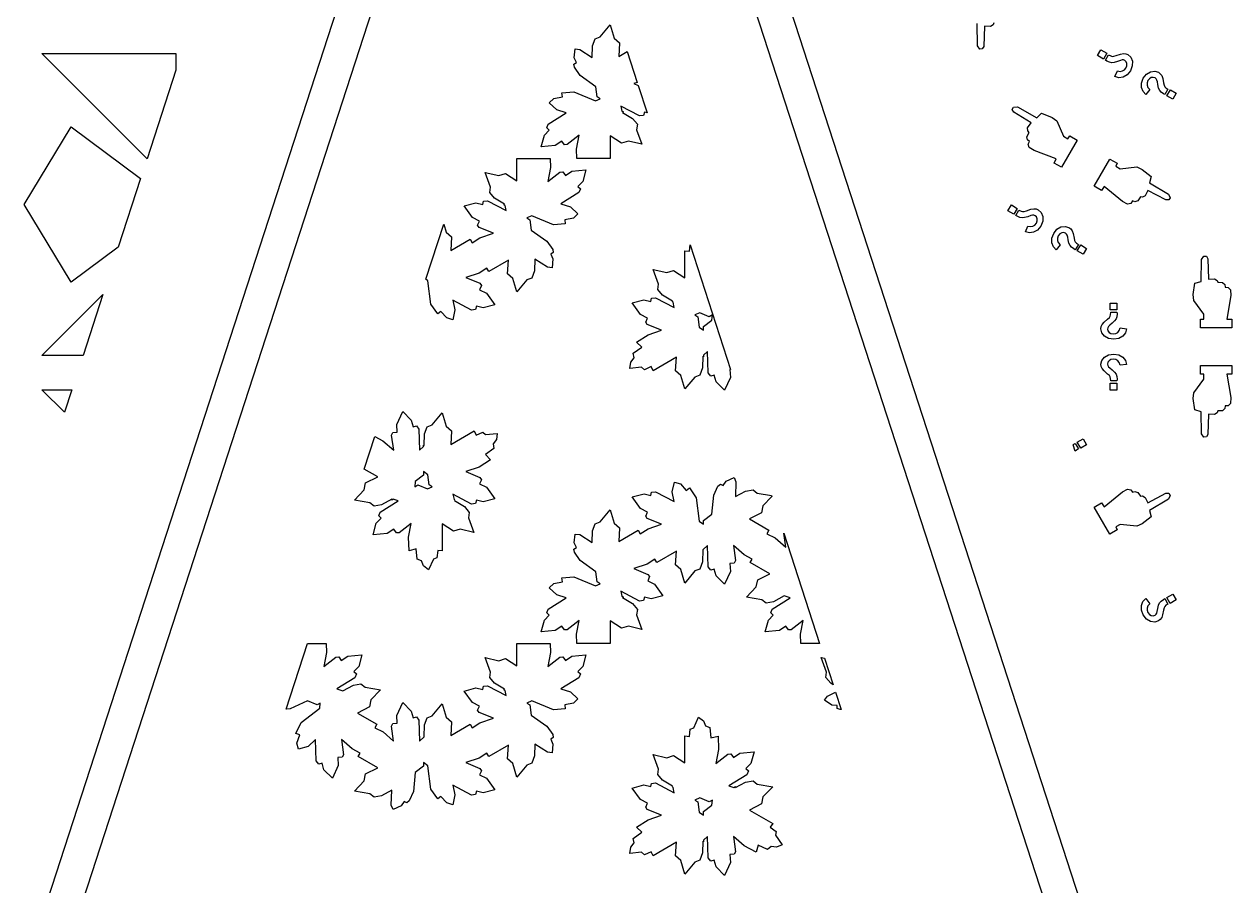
# Model space of a CAD drawing. Header units: metres. Extents: x 20 to 1108, y 20 to 485.
# Drawn here: x 281.3 to 389.1, y 353.8 to 430.8 of the extents above; entities that cross this region are included whole.
import ezdxf

# ---------------------------------------------------------------- set-up
doc = ezdxf.new("R2010")
doc.units = ezdxf.units.M

msp = doc.modelspace()

# ---------------------------------------------------------------- linework, layer by layer
for p, q in [((251.309, 253.826), (326.309, 484.652)), ((329.463, 484.652), (254.463, 253.826)), ((404.463, 253.826), (329.463, 484.652)), ((332.617, 484.652), (407.617, 253.826)), ((332.733, 429.636), (333.628, 430.709)), ((333.628, 430.709), (333.987, 429.507)), ((366.401, 428.826), (366.377, 430.804)), ((367.03, 430.587), (366.971, 428.771)), ((367.576, 430.552), (367.03, 430.587)), ((367.805, 430.701), (367.576, 430.552)), ((367.874, 430.873), (367.805, 430.701)), ((332.056, 428.825), (332.286, 429.46)), ((332.286, 429.46), (332.733, 429.636)), ((333.987, 429.507), (334.457, 429.085)), ((282.898, 428.127), (294.841, 428.127)), ((292.278, 418.747), (282.898, 428.127)), ((294.841, 428.127), (294.841, 426.638)), ((330.421, 427.758), (330.487, 428.544)), ((330.487, 428.544), (330.906, 428.499)), ((330.906, 428.499), (332.03, 427.785)), ((332.03, 427.785), (332.056, 428.825)), ((334.457, 429.085), (334.391, 427.876)), ((334.391, 427.876), (335.151, 428.318)), ((335.151, 428.318), (336.045, 425.562)), ((366.617, 428.528), (366.401, 428.826)), ((366.845, 428.551), (366.617, 428.528)), ((366.971, 428.771), (366.845, 428.551)), ((377.134, 427.944), (377.438, 428.472)), ((377.438, 428.472), (377.965, 428.167)), ((377.965, 428.167), (377.661, 427.641)), ((378.786, 427.953), (379.187, 428.083)), ((379.187, 428.083), (379.455, 428.132)), ((379.455, 428.132), (379.654, 428.113)), ((379.654, 428.113), (379.844, 428.037)), ((379.844, 428.037), (380.1, 427.8)), ((330.392, 427.191), (330.614, 427.332)), ((330.436, 426.909), (330.392, 427.191)), ((330.614, 427.332), (330.421, 427.758)), ((377.661, 427.641), (377.134, 427.944)), ((377.845, 427.536), (378.12, 428.014)), ((377.962, 427.463), (377.845, 427.536)), ((378.198, 427.357), (377.962, 427.463)), ((378.12, 428.014), (378.31, 427.915)), ((378.396, 427.316), (378.198, 427.357)), ((378.31, 427.915), (378.445, 427.875)), ((378.622, 427.339), (378.396, 427.316)), ((378.445, 427.875), (378.584, 427.891)), ((378.584, 427.891), (378.786, 427.953)), ((378.907, 427.427), (378.622, 427.339)), ((379.169, 427.523), (378.907, 427.427)), ((379.317, 427.564), (379.169, 427.523)), ((379.443, 427.559), (379.317, 427.564)), ((379.561, 427.515), (379.443, 427.559)), ((379.686, 427.401), (379.561, 427.515)), ((379.669, 426.842), (379.753, 427.049)), ((379.753, 427.241), (379.686, 427.401)), ((379.753, 427.049), (379.753, 427.241)), ((380.237, 427.032), (380.062, 426.59)), ((380.1, 427.8), (380.24, 427.449)), ((380.24, 427.449), (380.237, 427.032)), ((294.841, 426.638), (292.278, 418.747)), ((330.957, 426.179), (330.436, 426.909)), ((332.346, 425.175), (330.957, 426.179)), ((378.687, 426.07), (378.908, 426.59)), ((379.045, 425.973), (378.687, 426.07)), ((378.908, 426.59), (379.152, 426.544)), ((379.424, 426.028), (379.045, 425.973)), ((379.152, 426.544), (379.365, 426.575)), ((379.365, 426.575), (379.536, 426.676)), ((379.776, 426.233), (379.424, 426.028)), ((379.536, 426.676), (379.669, 426.842)), ((380.062, 426.59), (379.776, 426.233)), ((381.048, 425.499), (381.215, 425.923)), ((381.215, 425.923), (381.509, 426.295)), ((381.509, 426.295), (381.87, 426.509)), ((381.768, 425.887), (381.629, 425.712)), ((381.932, 425.983), (381.768, 425.887)), ((381.87, 426.509), (382.245, 426.563)), ((382.103, 426.004), (381.932, 425.983)), ((382.27, 425.951), (382.103, 426.004)), ((382.245, 426.563), (382.578, 426.46)), ((382.366, 425.873), (382.27, 425.951)), ((382.431, 425.768), (382.366, 425.873)), ((382.578, 426.46), (382.735, 426.335)), ((382.735, 426.335), (382.856, 426.165)), ((382.856, 426.165), (382.947, 425.913)), ((382.947, 425.913), (383.033, 425.504)), ((332.467, 424.261), (332.346, 425.175)), ((336.045, 425.562), (335.733, 425.454)), ((335.733, 425.454), (336.133, 425.291)), ((336.133, 425.291), (336.928, 422.845)), ((381.047, 425.092), (381.048, 425.499)), ((381.191, 424.735), (381.047, 425.092)), ((381.792, 424.924), (381.452, 424.474)), ((381.629, 425.712), (381.552, 425.514)), ((381.552, 425.514), (381.552, 425.313)), ((381.552, 425.313), (381.629, 425.116)), ((381.629, 425.116), (381.792, 424.924)), ((382.47, 425.611), (382.431, 425.768)), ((382.514, 425.356), (382.47, 425.611)), ((382.584, 425.05), (382.514, 425.356)), ((382.678, 424.844), (382.584, 425.05)), ((382.813, 424.692), (382.678, 424.844)), ((383.033, 425.504), (383.079, 425.297)), ((383.079, 425.297), (383.136, 425.164)), ((383.136, 425.164), (383.238, 425.069)), ((383.417, 424.954), (383.142, 424.476)), ((383.238, 425.069), (383.417, 424.954)), ((383.325, 424.37), (383.63, 424.898)), ((383.63, 424.898), (384.158, 424.593)), ((328.185, 423.73), (328.591, 424.11)), ((328.849, 423.109), (328.185, 423.73)), ((328.591, 424.11), (329.358, 424.265)), ((329.31, 424.628), (330.371, 424.711)), ((329.358, 424.265), (329.31, 424.628)), ((330.371, 424.711), (332.309, 423.907)), ((332.309, 423.907), (332.742, 424.101)), ((332.742, 424.101), (332.467, 424.261)), ((381.452, 424.474), (381.191, 424.735)), ((383.023, 424.542), (382.813, 424.692)), ((383.142, 424.476), (383.023, 424.542)), ((383.852, 424.066), (383.325, 424.37)), ((384.158, 424.593), (383.852, 424.066)), ((328.095, 421.84), (329.697, 422.84)), ((329.697, 422.84), (328.849, 423.109)), ((336.245, 422.558), (334.577, 423.444)), ((334.577, 423.444), (334.678, 422.986)), ((334.678, 422.986), (334.81, 422.919)), ((334.81, 422.919), (334.729, 422.877)), ((334.729, 422.877), (335.617, 422.336)), ((336.683, 422.906), (336.613, 422.61)), ((336.928, 422.845), (336.683, 422.906)), ((369.522, 423.126), (369.617, 423.335)), ((369.649, 422.907), (369.522, 423.126)), ((369.617, 423.335), (369.983, 423.374)), ((371.193, 421.948), (369.649, 422.907)), ((369.983, 423.374), (371.706, 422.404)), ((371.706, 422.404), (372.132, 422.819)), ((372.132, 422.819), (373.067, 422.438)), ((281.312, 414.652), (285.499, 421.583)), ((285.499, 421.583), (291.703, 416.98)), ((327.958, 421.493), (328.095, 421.84)), ((335.617, 422.336), (336.05, 421.818)), ((336.05, 421.818), (335.98, 421.337)), ((336.613, 422.61), (336.245, 422.558)), ((370.889, 421.492), (371.193, 421.948)), ((373.067, 422.438), (373.492, 422.138)), ((373.492, 422.138), (374.107, 420.755)), ((327.462, 419.803), (327.747, 420.837)), ((327.747, 420.837), (328.178, 421.287)), ((328.178, 421.287), (327.958, 421.493)), ((330.858, 420.833), (329.786, 420)), ((330.619, 419.599), (330.858, 420.833)), ((334.641, 420.125), (333.627, 420.785)), ((333.627, 420.785), (333.632, 418.777)), ((335.98, 421.337), (336.464, 420.029)), ((370.821, 420.711), (371.018, 421.074)), ((370.886, 420.438), (370.821, 420.711)), ((370.904, 421.22), (370.889, 421.492)), ((371.018, 421.074), (370.904, 421.22)), ((374.107, 420.755), (374.492, 420.533)), ((374.492, 420.533), (374.65, 420.784)), ((374.65, 420.784), (375.313, 420.402)), ((328.726, 419.922), (327.462, 419.803)), ((329.305, 420.303), (328.726, 419.922)), ((329.534, 419.982), (329.305, 420.303)), ((329.786, 420), (329.534, 419.982)), ((330.657, 418.777), (330.619, 419.599)), ((335.245, 420.321), (334.641, 420.125)), ((336.464, 420.029), (335.245, 420.321)), ((371.072, 420.277), (370.886, 420.438)), ((370.95, 420.043), (371.072, 420.277)), ((371.035, 419.756), (370.95, 420.043)), ((371.478, 419.487), (371.035, 419.756)), ((373.452, 418.733), (371.478, 419.487)), ((375.313, 420.402), (373.912, 417.977)), ((325.299, 416.771), (325.294, 418.778)), ((325.294, 418.778), (328.27, 418.778)), ((328.27, 418.778), (328.307, 417.956)), ((333.632, 418.777), (330.657, 418.777)), ((373.25, 418.36), (373.452, 418.733)), ((373.912, 417.977), (373.25, 418.36)), ((376.831, 416.294), (378.23, 418.717)), ((378.23, 418.717), (378.892, 418.334)), ((378.892, 418.334), (378.753, 418.072)), ((322.947, 416.218), (322.462, 417.526)), ((322.462, 417.526), (323.681, 417.234)), ((323.681, 417.234), (324.285, 417.429)), ((324.285, 417.429), (325.299, 416.771)), ((328.307, 417.956), (328.069, 416.721)), ((328.069, 416.721), (329.14, 417.555)), ((329.14, 417.555), (329.392, 417.573)), ((329.392, 417.573), (329.621, 417.251)), ((329.621, 417.251), (330.201, 417.633)), ((330.201, 417.633), (331.464, 417.752)), ((331.464, 417.752), (331.179, 416.717)), ((378.753, 418.072), (379.14, 417.85)), ((379.14, 417.85), (380.642, 418.011)), ((380.642, 418.011), (381.116, 417.793)), ((381.116, 417.793), (381.915, 417.171)), ((291.703, 416.98), (289.71, 410.846)), ((322.876, 415.738), (322.947, 416.218)), ((331.179, 416.717), (330.748, 416.269)), ((330.748, 416.269), (330.968, 416.062)), ((377.492, 415.913), (376.831, 416.294)), ((377.714, 416.273), (377.492, 415.913)), ((379.363, 414.937), (377.714, 416.273)), ((381.915, 417.171), (381.768, 416.597)), ((381.768, 416.597), (383.469, 415.586)), ((323.309, 415.219), (322.876, 415.738)), ((324.198, 414.678), (323.309, 415.219)), ((330.831, 415.715), (329.23, 414.715)), ((330.968, 416.062), (330.831, 415.715)), ((380.96, 415.334), (380.743, 414.985)), ((381.143, 415.308), (380.96, 415.334)), ((381.388, 415.433), (381.143, 415.308)), ((381.629, 415.921), (381.388, 415.433)), ((383.235, 415.065), (381.629, 415.921)), ((383.469, 415.586), (383.618, 415.25)), ((383.618, 415.25), (383.484, 415.065)), ((285.499, 407.722), (281.312, 414.652)), ((320.602, 414.526), (321.645, 414.797)), ((321.337, 413.489), (320.602, 414.526)), ((321.645, 414.797), (322.243, 414.65)), ((322.243, 414.65), (322.314, 414.944)), ((322.314, 414.944), (322.681, 414.998)), ((322.681, 414.998), (324.349, 414.11)), ((324.117, 414.635), (324.198, 414.678)), ((324.248, 414.569), (324.117, 414.635)), ((324.349, 414.11), (324.248, 414.569)), ((329.23, 414.715), (330.077, 414.446)), ((330.077, 414.446), (330.742, 413.826)), ((369.133, 414.088), (369.437, 414.616)), ((369.66, 413.784), (369.133, 414.088)), ((369.437, 414.616), (369.965, 414.312)), ((369.965, 414.312), (369.66, 413.784)), ((369.844, 413.678), (370.119, 414.157)), ((370.119, 414.157), (370.309, 414.059)), ((370.309, 414.059), (370.445, 414.019)), ((370.445, 414.019), (370.586, 414.035)), ((370.586, 414.035), (370.785, 414.097)), ((370.785, 414.097), (371.187, 414.227)), ((371.187, 414.227), (371.455, 414.276)), ((371.455, 414.276), (371.654, 414.258)), ((371.654, 414.258), (371.843, 414.182)), ((371.843, 414.182), (372.099, 413.944)), ((379.81, 414.692), (379.363, 414.937)), ((380.102, 414.761), (379.81, 414.692)), ((380.243, 414.983), (380.102, 414.761)), ((380.473, 414.902), (380.243, 414.983)), ((380.743, 414.985), (380.473, 414.902)), ((383.484, 415.065), (383.235, 415.065)), ((321.955, 413.183), (321.337, 413.489)), ((321.793, 412.82), (321.955, 413.183)), ((326.617, 413.649), (326.184, 413.454)), ((326.184, 413.454), (326.459, 413.294)), ((326.459, 413.294), (326.58, 412.379)), ((328.555, 412.844), (326.617, 413.649)), ((329.617, 412.927), (328.555, 412.844)), ((330.335, 413.445), (329.569, 413.29)), ((329.569, 413.29), (329.617, 412.927)), ((330.742, 413.826), (330.335, 413.445)), ((369.961, 413.608), (369.844, 413.678)), ((370.195, 413.501), (369.961, 413.608)), ((370.396, 413.458), (370.195, 413.501)), ((370.622, 413.484), (370.396, 413.458)), ((370.908, 413.57), (370.622, 413.484)), ((371.169, 413.667), (370.908, 413.57)), ((371.316, 413.707), (371.169, 413.667)), ((371.443, 413.703), (371.316, 413.707)), ((371.56, 413.658), (371.443, 413.703)), ((371.535, 412.819), (371.672, 412.988)), ((371.687, 413.545), (371.56, 413.658)), ((371.672, 412.988), (371.752, 413.192)), ((371.753, 413.385), (371.687, 413.545)), ((371.752, 413.192), (371.753, 413.385)), ((372.237, 413.178), (372.061, 412.735)), ((372.099, 413.944), (372.24, 413.594)), ((372.24, 413.594), (372.237, 413.178)), ((317.169, 407.983), (318.771, 412.913)), ((318.771, 412.913), (318.988, 412.187)), ((318.988, 412.187), (319.458, 411.765)), ((321.935, 412.612), (321.793, 412.82)), ((323.194, 412.102), (321.935, 412.612)), ((322.002, 411.692), (323.194, 412.102)), ((326.58, 412.379), (327.969, 411.376)), ((370.686, 412.215), (370.906, 412.734)), ((371.045, 412.116), (370.686, 412.215)), ((370.906, 412.734), (371.153, 412.688)), ((371.424, 412.173), (371.045, 412.116)), ((371.153, 412.688), (371.364, 412.719)), ((371.364, 412.719), (371.535, 412.819)), ((371.776, 412.376), (371.424, 412.173)), ((372.061, 412.735), (371.776, 412.376)), ((373.048, 411.646), (373.215, 412.068)), ((373.215, 412.068), (373.511, 412.443)), ((373.511, 412.443), (373.869, 412.652)), ((373.628, 411.856), (373.552, 411.658)), ((373.767, 412.031), (373.628, 411.856)), ((373.931, 412.126), (373.767, 412.031)), ((373.869, 412.652), (374.244, 412.707)), ((374.104, 412.149), (373.931, 412.126)), ((374.269, 412.095), (374.104, 412.149)), ((374.244, 412.707), (374.578, 412.603)), ((374.363, 412.021), (374.269, 412.095)), ((374.43, 411.909), (374.363, 412.021)), ((374.47, 411.753), (374.43, 411.909)), ((374.578, 412.603), (374.734, 412.48)), ((374.734, 412.48), (374.856, 412.31)), ((374.856, 412.31), (374.947, 412.057)), ((374.947, 412.057), (375.033, 411.648)), ((289.71, 410.846), (285.499, 407.722)), ((319.458, 411.765), (319.393, 410.554)), ((319.393, 410.554), (321.131, 411.563)), ((321.131, 411.563), (321.312, 411.249)), ((321.312, 411.249), (322.002, 411.692)), ((327.969, 411.376), (328.491, 410.646)), ((340.702, 410.479), (340.76, 411.051)), ((340.76, 411.051), (344.375, 399.924)), ((373.047, 411.234), (373.048, 411.646)), ((373.189, 410.878), (373.047, 411.234)), ((373.452, 410.618), (373.189, 410.878)), ((373.793, 411.067), (373.452, 410.618)), ((373.552, 411.658), (373.552, 411.457)), ((373.552, 411.457), (373.63, 411.26)), ((373.63, 411.26), (373.793, 411.067)), ((374.514, 411.499), (374.47, 411.753)), ((374.583, 411.196), (374.514, 411.499)), ((374.678, 410.987), (374.583, 411.196)), ((374.813, 410.835), (374.678, 410.987)), ((375.019, 410.689), (374.813, 410.835)), ((375.033, 411.648), (375.08, 411.439)), ((375.08, 411.439), (375.136, 411.313)), ((375.136, 411.313), (375.242, 411.211)), ((375.42, 411.098), (375.143, 410.62)), ((375.242, 411.211), (375.42, 411.098)), ((375.325, 410.514), (375.629, 411.042)), ((375.629, 411.042), (376.158, 410.737)), ((326.897, 409.77), (326.87, 408.73)), ((328.021, 409.055), (326.897, 409.77)), ((328.534, 410.364), (328.313, 410.223)), ((328.313, 410.223), (328.505, 409.797)), ((328.505, 409.797), (328.44, 409.011)), ((328.491, 410.646), (328.534, 410.364)), ((340.298, 408.11), (340.292, 410.523)), ((340.292, 410.523), (340.702, 410.479)), ((375.143, 410.62), (375.019, 410.689)), ((375.853, 410.209), (375.325, 410.514)), ((376.158, 410.737), (375.853, 410.209)), ((386.377, 407.781), (386.401, 409.759)), ((386.401, 409.759), (386.617, 410.058)), ((386.617, 410.058), (386.846, 410.035)), ((386.846, 410.035), (386.972, 409.815)), ((386.972, 409.815), (387.03, 407.999)), ((322.616, 408.984), (321.922, 408.542)), ((322.796, 408.67), (322.616, 408.984)), ((324.535, 409.679), (322.796, 408.67)), ((324.469, 408.47), (324.535, 409.679)), ((326.87, 408.73), (326.64, 408.095)), ((328.44, 409.011), (328.021, 409.055)), ((337.946, 407.559), (337.462, 408.867)), ((337.462, 408.867), (338.681, 408.573)), ((338.681, 408.573), (339.286, 408.77)), ((339.286, 408.77), (340.298, 408.11)), ((317.348, 407.855), (317.169, 407.983)), ((317.621, 405.771), (317.348, 407.855)), ((321.922, 408.542), (320.736, 408.131)), ((320.736, 408.131), (321.992, 407.621)), ((321.992, 407.621), (322.134, 407.413)), ((324.94, 408.047), (324.469, 408.47)), ((325.298, 406.846), (324.94, 408.047)), ((326.194, 407.918), (325.298, 406.846)), ((326.64, 408.095), (326.194, 407.918)), ((337.876, 407.078), (337.946, 407.559)), ((385.669, 406.623), (385.806, 407.621)), ((385.806, 407.621), (386.377, 407.781)), ((387.03, 407.999), (387.576, 408.033)), ((387.576, 408.033), (387.807, 407.883)), ((387.807, 407.883), (387.875, 407.713)), ((387.875, 407.713), (388.288, 407.701)), ((388.288, 407.701), (388.492, 407.508)), ((282.898, 401.178), (288.336, 406.616)), ((288.336, 406.616), (286.569, 401.178)), ((322.134, 407.413), (321.972, 407.051)), ((321.972, 407.051), (322.59, 406.743)), ((322.59, 406.743), (323.326, 405.707)), ((338.309, 406.56), (337.876, 407.078)), ((339.196, 406.019), (338.309, 406.56)), ((385.717, 406.099), (385.669, 406.623)), ((388.492, 407.508), (388.538, 407.267)), ((388.538, 407.267), (388.801, 407.256)), ((389.018, 406.52), (388.686, 404.433)), ((388.801, 407.256), (389.006, 407.038)), ((389.006, 407.038), (389.018, 406.52)), ((318.224, 404.894), (317.621, 405.771)), ((321.245, 405.236), (319.577, 406.122)), ((319.577, 406.122), (319.769, 405.256)), ((321.684, 405.585), (321.614, 405.289)), ((322.283, 405.438), (321.684, 405.585)), ((323.326, 405.707), (322.283, 405.438)), ((335.601, 405.866), (336.643, 406.137)), ((336.336, 404.83), (335.601, 405.866)), ((336.643, 406.137), (337.242, 405.988)), ((337.242, 405.988), (337.313, 406.283)), ((337.313, 406.283), (337.678, 406.338)), ((337.678, 406.338), (339.349, 405.45)), ((339.168, 406.003), (339.196, 406.019)), ((339.244, 405.926), (339.168, 406.003)), ((339.349, 405.45), (339.244, 405.926)), ((378.257, 405.242), (378.257, 405.852)), ((378.257, 405.852), (378.867, 405.852)), ((378.867, 405.852), (378.867, 405.242)), ((386.607, 404.878), (385.717, 406.099)), ((318.514, 405.117), (318.224, 404.894)), ((319.031, 404.529), (318.514, 405.117)), ((319.564, 404.369), (319.031, 404.529)), ((319.769, 405.256), (319.564, 404.369)), ((321.614, 405.289), (321.245, 405.236)), ((336.954, 404.523), (336.336, 404.83)), ((336.793, 404.16), (336.954, 404.523)), ((341.617, 404.988), (341.183, 404.793)), ((341.183, 404.793), (341.458, 404.634)), ((341.458, 404.634), (341.578, 403.719)), ((342.466, 404.635), (341.617, 404.988)), ((341.963, 403.761), (342.698, 404.323)), ((342.745, 404.793), (342.466, 404.635)), ((342.698, 404.323), (342.745, 404.793)), ((377.721, 404.143), (378.033, 404.424)), ((378.033, 404.424), (378.187, 404.568)), ((378.187, 404.568), (378.272, 404.683)), ((378.867, 405.242), (378.257, 405.242)), ((378.272, 404.683), (378.303, 404.813)), ((378.303, 404.813), (378.315, 405.031)), ((378.315, 405.031), (378.866, 405.031)), ((378.781, 404.444), (378.646, 404.259)), ((378.844, 404.635), (378.781, 404.444)), ((378.869, 404.904), (378.844, 404.635)), ((378.866, 405.031), (378.869, 404.904)), ((386.309, 404.421), (386.607, 404.433)), ((386.309, 403.655), (386.309, 404.421)), ((386.607, 404.433), (386.607, 404.878)), ((388.686, 404.433), (389.109, 404.421)), ((389.109, 404.421), (389.109, 403.655)), ((336.935, 403.952), (336.793, 404.16)), ((338.193, 403.442), (336.935, 403.952)), ((337.004, 403.031), (338.193, 403.442)), ((341.578, 403.719), (341.962, 403.443)), ((341.962, 403.443), (341.963, 403.761)), ((377.431, 403.552), (377.46, 403.753)), ((377.509, 403.209), (377.431, 403.552)), ((377.46, 403.753), (377.543, 403.933)), ((377.543, 403.933), (377.721, 404.143)), ((378.044, 403.658), (378.025, 403.537)), ((378.025, 403.537), (378.061, 403.369)), ((378.103, 403.768), (378.044, 403.658)), ((378.061, 403.369), (378.166, 403.231)), ((378.221, 403.884), (378.103, 403.768)), ((378.166, 403.231), (378.332, 403.135)), ((378.429, 404.058), (378.221, 403.884)), ((378.646, 404.259), (378.429, 404.058)), ((378.764, 403.136), (378.938, 403.236)), ((378.938, 403.236), (379.071, 403.403)), ((379.071, 403.403), (379.155, 403.639)), ((379.155, 403.639), (379.712, 403.569)), ((379.712, 403.569), (379.618, 403.208)), ((389.109, 403.655), (386.309, 403.655)), ((335.984, 402.38), (337.004, 403.031)), ((336.444, 401.916), (335.984, 402.38)), ((377.742, 402.915), (377.509, 403.209)), ((378.105, 402.708), (377.742, 402.915)), ((378.576, 402.638), (378.105, 402.708)), ((378.332, 403.135), (378.55, 403.103)), ((378.55, 403.103), (378.764, 403.136)), ((379.028, 402.706), (378.576, 402.638)), ((379.382, 402.91), (379.028, 402.706)), ((379.618, 403.208), (379.382, 402.91)), ((286.569, 401.178), (282.898, 401.178)), ((335.679, 401.372), (336.444, 401.916)), ((335.758, 400.971), (335.679, 401.372)), ((341.896, 401.111), (341.87, 400.069)), ((341.962, 401.072), (341.896, 401.111)), ((342.311, 401.526), (341.962, 401.207)), ((341.962, 401.207), (341.962, 401.072)), ((342.379, 399.637), (342.311, 401.526)), ((377.742, 401.032), (378.104, 401.236)), ((378.104, 401.236), (378.576, 401.307)), ((378.576, 401.307), (379.028, 401.238)), ((379.028, 401.238), (379.381, 401.035)), ((335.383, 400.026), (335.459, 400.584)), ((336.421, 400.13), (335.383, 400.026)), ((335.459, 400.584), (335.758, 400.971)), ((336.681, 399.911), (336.421, 400.13)), ((337.279, 400.185), (336.681, 399.911)), ((337.449, 399.809), (337.279, 400.185)), ((339.534, 401.019), (337.449, 399.809)), ((339.468, 399.812), (339.534, 401.019)), ((341.87, 400.069), (341.639, 399.436)), ((377.431, 400.393), (377.508, 400.736)), ((377.46, 400.194), (377.431, 400.393)), ((377.544, 400.01), (377.46, 400.194)), ((377.508, 400.736), (377.742, 401.032)), ((377.722, 399.799), (377.544, 400.01)), ((378.062, 400.577), (378.025, 400.407)), ((378.025, 400.407), (378.044, 400.289)), ((378.044, 400.289), (378.104, 400.175)), ((378.165, 400.713), (378.062, 400.577)), ((378.104, 400.175), (378.216, 400.067)), ((378.332, 400.809), (378.165, 400.713)), ((378.216, 400.067), (378.423, 399.894)), ((378.55, 400.842), (378.332, 400.809)), ((378.764, 400.809), (378.55, 400.842)), ((378.938, 400.709), (378.764, 400.809)), ((379.07, 400.542), (378.938, 400.709)), ((379.154, 400.306), (379.07, 400.542)), ((379.712, 400.375), (379.154, 400.306)), ((379.381, 401.035), (379.618, 400.736)), ((379.618, 400.736), (379.712, 400.375)), ((386.309, 399.524), (386.309, 400.289)), ((386.309, 400.289), (389.109, 400.288)), ((389.109, 400.288), (389.108, 399.525)), ((339.94, 399.39), (339.468, 399.812)), ((340.297, 398.187), (339.94, 399.39)), ((341.193, 399.258), (340.297, 398.187)), ((341.639, 399.436), (341.193, 399.258)), ((342.607, 399.346), (342.379, 399.637)), ((342.898, 399.433), (342.607, 399.346)), ((343.071, 398.837), (342.898, 399.433)), ((344.353, 399.226), (343.825, 398.07)), ((344.375, 399.924), (344.312, 399.918)), ((344.312, 399.918), (344.353, 399.226)), ((378.033, 399.521), (377.722, 399.799)), ((378.186, 399.38), (378.033, 399.521)), ((378.273, 399.261), (378.186, 399.38)), ((378.303, 399.133), (378.273, 399.261)), ((378.315, 398.914), (378.303, 399.133)), ((378.867, 398.914), (378.315, 398.914)), ((378.423, 399.894), (378.646, 399.686)), ((378.646, 399.686), (378.78, 399.5)), ((378.78, 399.5), (378.846, 399.305)), ((378.846, 399.305), (378.869, 399.063)), ((378.869, 399.063), (378.867, 398.914)), ((385.716, 397.847), (386.606, 399.067)), ((386.606, 399.513), (386.309, 399.524)), ((386.606, 399.067), (386.606, 399.513)), ((389.108, 399.525), (388.685, 399.513)), ((388.685, 399.513), (389.017, 397.423)), ((282.898, 398.127), (285.577, 398.127)), ((284.92, 396.105), (282.898, 398.127)), ((285.577, 398.127), (284.92, 396.105)), ((343.825, 398.07), (343.071, 398.837)), ((378.257, 398.702), (378.867, 398.703)), ((378.257, 398.093), (378.257, 398.702)), ((378.867, 398.094), (378.257, 398.093)), ((378.867, 398.703), (378.867, 398.094)), ((385.668, 397.326), (385.716, 397.847)), ((385.806, 396.323), (385.668, 397.326)), ((389.006, 396.907), (388.8, 396.691)), ((389.017, 397.423), (389.006, 396.907)), ((314.574, 395.029), (315.102, 396.185)), ((315.102, 396.185), (315.856, 395.416)), ((317.734, 394.995), (318.629, 396.068)), ((318.629, 396.068), (318.987, 394.865)), ((386.377, 396.163), (385.806, 396.323)), ((386.401, 394.186), (386.377, 396.163)), ((387.03, 395.946), (386.971, 394.13)), ((387.576, 395.911), (387.03, 395.946)), ((387.805, 396.062), (387.576, 395.911)), ((387.874, 396.233), (387.805, 396.062)), ((388.288, 396.245), (387.874, 396.233)), ((388.492, 396.438), (388.288, 396.245)), ((388.537, 396.678), (388.492, 396.438)), ((388.8, 396.691), (388.537, 396.678)), ((314.615, 394.335), (314.574, 395.029)), ((315.856, 395.416), (316.029, 394.821)), ((316.029, 394.821), (316.32, 394.907)), ((316.32, 394.907), (316.547, 394.616)), ((316.547, 394.616), (316.616, 392.729)), ((317.056, 394.185), (317.287, 394.819)), ((317.287, 394.819), (317.734, 394.995)), ((318.987, 394.865), (319.458, 394.443)), ((311.665, 391.043), (312.605, 393.936)), ((312.605, 393.936), (313.343, 393.551)), ((313.343, 393.551), (314.297, 392.727)), ((314.112, 394.073), (314.22, 394.296)), ((314.297, 392.727), (314.112, 394.073)), ((314.22, 394.296), (314.615, 394.335)), ((317.031, 393.144), (317.056, 394.185)), ((319.393, 393.235), (321.478, 394.446)), ((319.458, 394.443), (319.393, 393.235)), ((321.478, 394.446), (321.648, 394.07)), ((321.648, 394.07), (322.245, 394.343)), ((322.245, 394.343), (322.505, 394.124)), ((322.505, 394.124), (323.543, 394.229)), ((323.467, 393.669), (323.168, 393.282)), ((323.543, 394.229), (323.467, 393.669)), ((375.325, 393.431), (375.853, 393.736)), ((375.853, 393.736), (376.158, 393.208)), ((386.617, 393.888), (386.401, 394.186)), ((386.845, 393.911), (386.617, 393.888)), ((386.971, 394.13), (386.845, 393.911)), ((316.616, 392.729), (316.964, 393.046)), ((316.964, 393.046), (316.964, 393.182)), ((316.964, 393.182), (317.031, 393.144)), ((323.247, 392.882), (322.483, 392.337)), ((323.168, 393.282), (323.247, 392.882)), ((374.948, 393.206), (375.022, 393.259)), ((375.135, 392.631), (374.948, 393.206)), ((375.022, 393.259), (375.142, 393.325)), ((375.136, 392.633), (375.135, 392.631)), ((375.242, 392.735), (375.136, 392.633)), ((375.142, 393.325), (375.417, 392.847)), ((375.417, 392.847), (375.242, 392.735)), ((375.63, 392.903), (375.325, 393.431)), ((376.158, 393.208), (375.63, 392.903)), ((322.943, 391.873), (321.922, 391.223)), ((322.483, 392.337), (322.943, 391.873)), ((312.868, 390.352), (311.665, 391.043)), ((311.789, 389.803), (312.868, 390.352)), ((316.963, 390.492), (316.229, 389.932)), ((316.964, 390.812), (316.963, 390.492)), ((317.348, 390.534), (316.964, 390.812)), ((317.468, 389.619), (317.348, 390.534)), ((321.922, 391.223), (320.734, 390.814)), ((320.734, 390.814), (321.992, 390.301)), ((321.992, 390.301), (322.133, 390.093)), ((343.969, 389.963), (344.682, 390.3)), ((344.682, 390.3), (344.855, 389.911)), ((311.663, 389.186), (311.789, 389.803)), ((316.229, 389.932), (316.181, 389.46)), ((316.181, 389.46), (316.46, 389.619)), ((316.46, 389.619), (317.31, 389.266)), ((317.31, 389.266), (317.743, 389.46)), ((317.743, 389.46), (317.468, 389.619)), ((322.133, 390.093), (321.972, 389.732)), ((321.972, 389.732), (322.59, 389.423)), ((322.59, 389.423), (323.326, 388.387)), ((339.158, 388.998), (339.363, 389.884)), ((339.363, 389.884), (339.896, 389.725)), ((339.896, 389.725), (340.412, 389.136)), ((340.412, 389.136), (340.702, 389.36)), ((340.702, 389.36), (341.305, 388.484)), ((342.87, 388.711), (343.239, 389.522)), ((343.239, 389.522), (343.464, 389.704)), ((343.464, 389.704), (343.697, 389.583)), ((343.697, 389.583), (343.969, 389.963)), ((344.855, 389.911), (344.797, 388.582)), ((379.36, 389.007), (379.808, 389.253)), ((379.808, 389.253), (380.102, 389.184)), ((310.796, 388.274), (311.663, 389.186)), ((312.173, 388.038), (310.796, 388.274)), ((313.095, 387.198), (314.698, 388.199)), ((314.129, 388.351), (313.216, 387.855)), ((314.125, 388.256), (314.129, 388.351)), ((314.251, 388.34), (314.125, 388.256)), ((314.698, 388.199), (314.251, 388.34)), ((321.248, 387.916), (319.577, 388.803)), ((319.577, 388.803), (319.682, 388.327)), ((319.682, 388.327), (319.758, 388.25)), ((319.758, 388.25), (319.731, 388.235)), ((319.731, 388.235), (320.617, 387.694)), ((321.684, 388.266), (321.614, 387.97)), ((322.284, 388.116), (321.684, 388.266)), ((323.326, 388.387), (322.284, 388.116)), ((335.601, 388.546), (336.644, 388.818)), ((336.336, 387.51), (335.601, 388.546)), ((336.644, 388.818), (337.242, 388.669)), ((337.242, 388.669), (337.313, 388.964)), ((337.313, 388.964), (337.681, 389.018)), ((337.681, 389.018), (339.349, 388.131)), ((339.349, 388.131), (339.158, 388.998)), ((341.305, 388.484), (341.578, 386.401)), ((342.698, 387.003), (342.87, 388.711)), ((344.797, 388.582), (345.71, 389.08)), ((345.71, 389.08), (346.376, 389.197)), ((346.376, 389.197), (346.753, 388.898)), ((346.753, 388.898), (348.03, 388.678)), ((348.059, 388.587), (347.263, 387.748)), ((348.03, 388.678), (348.059, 388.587)), ((377.714, 387.673), (379.36, 389.007)), ((380.102, 389.184), (380.242, 388.963)), ((380.242, 388.963), (380.471, 389.043)), ((380.471, 389.043), (380.742, 388.96)), ((380.742, 388.96), (380.959, 388.611)), ((380.959, 388.611), (381.141, 388.637)), ((381.141, 388.637), (381.387, 388.513)), ((381.387, 388.513), (381.629, 388.023)), ((381.629, 388.023), (383.233, 388.88)), ((383.469, 388.359), (381.767, 387.35)), ((383.233, 388.88), (383.483, 388.881)), ((383.617, 388.694), (383.469, 388.359)), ((383.483, 388.881), (383.617, 388.694)), ((312.549, 387.736), (312.173, 388.038)), ((313.216, 387.855), (312.549, 387.736)), ((312.957, 386.853), (313.095, 387.198)), ((320.617, 387.694), (321.05, 387.176)), ((321.05, 387.176), (320.981, 386.696)), ((321.614, 387.97), (321.248, 387.916)), ((332.733, 386.335), (333.628, 387.408)), ((333.628, 387.408), (333.987, 386.206)), ((336.954, 387.202), (336.336, 387.51)), ((336.792, 386.841), (336.954, 387.202)), ((347.135, 387.131), (346.056, 386.583)), ((347.263, 387.748), (347.135, 387.131)), ((376.83, 387.652), (377.492, 388.033)), ((378.229, 385.228), (376.83, 387.652)), ((377.492, 388.033), (377.714, 387.673)), ((381.767, 387.35), (381.914, 386.774)), ((312.462, 385.161), (312.747, 386.196)), ((312.747, 386.196), (313.178, 386.646)), ((313.178, 386.646), (312.957, 386.853)), ((315.859, 386.193), (314.787, 385.359)), ((315.62, 384.957), (315.859, 386.193)), ((319.64, 385.484), (318.628, 386.144)), ((318.628, 386.144), (318.634, 383.733)), ((320.981, 386.696), (321.464, 385.387)), ((332.056, 385.525), (332.286, 386.159)), ((332.286, 386.159), (332.733, 386.335)), ((333.987, 386.206), (334.457, 385.783)), ((336.935, 386.632), (336.792, 386.841)), ((338.191, 386.122), (336.935, 386.632)), ((337.004, 385.712), (338.191, 386.122)), ((341.578, 386.401), (341.963, 386.122)), ((341.963, 386.443), (342.698, 387.003)), ((341.963, 386.122), (341.963, 386.443)), ((346.056, 386.583), (347.799, 385.582)), ((379.139, 386.096), (378.753, 385.872)), ((380.642, 385.936), (379.139, 386.096)), ((381.114, 386.152), (380.642, 385.936)), ((381.914, 386.774), (381.114, 386.152)), ((313.726, 385.281), (312.462, 385.161)), ((314.304, 385.663), (313.726, 385.281)), ((314.534, 385.341), (314.304, 385.663)), ((314.787, 385.359), (314.534, 385.341)), ((315.674, 383.751), (315.62, 384.957)), ((320.245, 385.68), (319.64, 385.484)), ((321.464, 385.387), (320.245, 385.68)), ((330.421, 384.456), (330.487, 385.242)), ((330.487, 385.242), (330.906, 385.198)), ((330.906, 385.198), (332.03, 384.484)), ((332.03, 384.484), (332.056, 385.525)), ((334.457, 385.783), (334.391, 384.575)), ((334.391, 384.575), (336.13, 385.583)), ((336.13, 385.583), (336.311, 385.271)), ((336.311, 385.271), (337.004, 385.712)), ((347.799, 385.582), (347.617, 385.268)), ((347.617, 385.268), (348.344, 384.892)), ((348.344, 384.892), (349.296, 384.067)), ((349.296, 384.067), (349.126, 385.303)), ((349.126, 385.303), (352.32, 375.477)), ((378.892, 385.611), (378.229, 385.228)), ((378.753, 385.872), (378.892, 385.611)), ((316.306, 383.917), (315.674, 383.751)), ((316.393, 382.983), (316.306, 383.917)), ((330.392, 383.89), (330.614, 384.031)), ((330.436, 383.609), (330.392, 383.89)), ((330.614, 384.031), (330.421, 384.456)), ((341.899, 383.828), (341.872, 382.75)), ((342.311, 384.205), (341.899, 383.828)), ((342.379, 382.318), (342.311, 384.205)), ((345.581, 383.385), (344.631, 384.209)), ((344.631, 384.209), (344.816, 382.863)), ((316.782, 382.852), (316.393, 382.983)), ((316.966, 382.4), (316.782, 382.852)), ((317.84, 383.006), (317.411, 382.052)), ((318.158, 383.119), (317.84, 383.006)), ((318.224, 383.776), (318.158, 383.119)), ((318.634, 383.733), (318.224, 383.776)), ((330.957, 382.877), (330.436, 383.609)), ((332.346, 381.874), (330.957, 382.877)), ((337.615, 383.005), (336.924, 382.563)), ((337.795, 382.692), (337.615, 383.005)), ((339.534, 383.7), (337.795, 382.692)), ((339.468, 382.49), (339.534, 383.7)), ((341.872, 382.75), (341.639, 382.115)), ((344.816, 382.863), (344.706, 382.637)), ((346.308, 383.005), (345.581, 383.385)), ((346.128, 382.693), (346.308, 383.005)), ((317.411, 382.052), (316.966, 382.4)), ((332.467, 380.959), (332.346, 381.874)), ((336.924, 382.563), (335.733, 382.152)), ((335.733, 382.152), (336.992, 381.642)), ((339.939, 382.068), (339.468, 382.49)), ((340.297, 380.865), (339.939, 382.068)), ((341.193, 381.94), (340.297, 380.865)), ((341.639, 382.115), (341.193, 381.94)), ((342.606, 382.026), (342.379, 382.318)), ((342.898, 382.112), (342.606, 382.026)), ((343.071, 381.519), (342.898, 382.112)), ((344.354, 381.906), (343.825, 380.752)), ((344.706, 382.637), (344.312, 382.599)), ((344.312, 382.599), (344.354, 381.906)), ((347.87, 381.693), (346.128, 382.693)), ((346.791, 381.144), (347.87, 381.693)), ((328.185, 380.427), (328.591, 380.809)), ((328.591, 380.809), (329.358, 380.963)), ((329.31, 381.326), (330.371, 381.409)), ((329.358, 380.963), (329.31, 381.326)), ((330.371, 381.409), (332.309, 380.606)), ((332.309, 380.606), (332.742, 380.799)), ((332.742, 380.799), (332.467, 380.959)), ((337.133, 381.434), (336.971, 381.071)), ((336.971, 381.071), (337.589, 380.765)), ((336.992, 381.642), (337.133, 381.434)), ((337.589, 380.765), (338.325, 379.728)), ((343.825, 380.752), (343.071, 381.519)), ((346.662, 380.526), (346.791, 381.144)), ((328.095, 378.538), (329.697, 379.539)), ((328.849, 379.808), (328.185, 380.427)), ((329.697, 379.539), (328.849, 379.808)), ((336.245, 379.256), (334.577, 380.144)), ((334.577, 380.144), (334.678, 379.685)), ((334.678, 379.685), (334.81, 379.618)), ((334.81, 379.618), (334.729, 379.575)), ((334.729, 379.575), (335.617, 379.034)), ((336.683, 379.605), (336.613, 379.31)), ((337.282, 379.456), (336.683, 379.605)), ((338.325, 379.728), (337.282, 379.456)), ((345.796, 379.613), (346.662, 380.526)), ((347.174, 379.377), (345.796, 379.613)), ((348.095, 378.538), (349.698, 379.538)), ((349.16, 379.708), (348.217, 379.194)), ((349.698, 379.538), (349.16, 379.708)), ((383.325, 379.575), (383.852, 379.879)), ((383.629, 379.049), (383.325, 379.575)), ((383.852, 379.879), (384.157, 379.354)), ((327.958, 378.193), (328.095, 378.538)), ((335.617, 379.034), (336.05, 378.516)), ((336.05, 378.516), (335.98, 378.036)), ((336.613, 379.31), (336.245, 379.256)), ((347.551, 379.076), (347.174, 379.377)), ((348.217, 379.194), (347.551, 379.076)), ((347.957, 378.193), (348.095, 378.538)), ((381.047, 378.855), (381.189, 379.212)), ((381.047, 378.447), (381.047, 378.855)), ((381.215, 378.022), (381.047, 378.447)), ((381.189, 379.212), (381.451, 379.472)), ((381.451, 379.472), (381.792, 379.023)), ((381.629, 378.829), (381.551, 378.634)), ((381.551, 378.634), (381.551, 378.433)), ((381.551, 378.433), (381.628, 378.235)), ((381.792, 379.023), (381.629, 378.829)), ((382.468, 378.331), (382.515, 378.594)), ((382.515, 378.594), (382.584, 378.896)), ((382.584, 378.896), (382.677, 379.103)), ((382.677, 379.103), (382.811, 379.253)), ((382.811, 379.253), (383.023, 379.404)), ((383.033, 378.445), (382.945, 378.031)), ((383.023, 379.404), (383.142, 379.47)), ((383.078, 378.65), (383.033, 378.445)), ((383.137, 378.779), (383.078, 378.65)), ((383.241, 378.878), (383.137, 378.779)), ((383.142, 379.47), (383.419, 378.992)), ((383.419, 378.992), (383.241, 378.878)), ((384.157, 379.354), (383.629, 379.049)), ((327.462, 376.501), (327.747, 377.536)), ((327.747, 377.536), (328.178, 377.985)), ((328.178, 377.985), (327.958, 378.193)), ((330.858, 377.532), (329.786, 376.698)), ((330.619, 376.297), (330.858, 377.532)), ((334.641, 376.824), (333.627, 377.484)), ((333.627, 377.484), (333.632, 375.477)), ((335.98, 378.036), (336.464, 376.728)), ((347.461, 376.501), (347.747, 377.536)), ((347.747, 377.536), (348.178, 377.985)), ((348.178, 377.985), (347.957, 378.193)), ((350.859, 377.533), (349.787, 376.698)), ((350.62, 376.297), (350.859, 377.533)), ((381.509, 377.65), (381.215, 378.022)), ((381.869, 377.437), (381.509, 377.65)), ((381.628, 378.235), (381.767, 378.059)), ((381.767, 378.059), (381.931, 377.963)), ((382.245, 377.384), (381.869, 377.437)), ((381.931, 377.963), (382.103, 377.942)), ((382.103, 377.942), (382.266, 377.994)), ((382.577, 377.486), (382.245, 377.384)), ((382.266, 377.994), (382.364, 378.073)), ((382.364, 378.073), (382.429, 378.18)), ((382.429, 378.18), (382.468, 378.331)), ((382.735, 377.611), (382.577, 377.486)), ((382.856, 377.78), (382.735, 377.611)), ((382.945, 378.031), (382.856, 377.78)), ((328.726, 376.62), (327.462, 376.501)), ((329.305, 377.002), (328.726, 376.62)), ((329.534, 376.68), (329.305, 377.002)), ((329.786, 376.698), (329.534, 376.68)), ((330.657, 375.477), (330.619, 376.297)), ((335.245, 377.02), (334.641, 376.824)), ((336.464, 376.728), (335.245, 377.02)), ((348.727, 376.62), (347.461, 376.501)), ((349.304, 377.003), (348.727, 376.62)), ((349.535, 376.68), (349.304, 377.003)), ((349.787, 376.698), (349.535, 376.68)), ((350.657, 375.477), (350.62, 376.297)), ((304.702, 369.612), (306.608, 375.478)), ((306.608, 375.478), (308.27, 375.478)), ((308.27, 375.478), (308.306, 374.656)), ((325.299, 373.469), (325.294, 375.478)), ((325.294, 375.478), (328.27, 375.478)), ((328.27, 375.478), (328.307, 374.656)), ((333.632, 375.477), (330.657, 375.477)), ((352.32, 375.477), (350.657, 375.477)), ((308.306, 374.656), (308.068, 373.42)), ((308.068, 373.42), (309.139, 374.254)), ((309.139, 374.254), (309.391, 374.274)), ((309.391, 374.274), (309.622, 373.95)), ((309.622, 373.95), (310.2, 374.332)), ((310.2, 374.332), (311.465, 374.451)), ((311.465, 374.451), (311.179, 373.417)), ((322.947, 372.917), (322.462, 374.226)), ((322.462, 374.226), (323.681, 373.934)), ((323.681, 373.934), (324.285, 374.129)), ((324.285, 374.129), (325.299, 373.469)), ((328.307, 374.656), (328.069, 373.421)), ((328.069, 373.421), (329.14, 374.254)), ((329.14, 374.254), (329.392, 374.274)), ((329.392, 374.274), (329.621, 373.951)), ((329.621, 373.951), (330.201, 374.332)), ((330.201, 374.332), (331.464, 374.451)), ((331.464, 374.451), (331.179, 373.417)), ((352.946, 372.917), (352.462, 374.226)), ((352.462, 374.226), (352.747, 374.157)), ((352.747, 374.157), (353.516, 371.792)), ((311.179, 373.417), (310.748, 372.967)), ((331.179, 373.417), (330.748, 372.967)), ((310.831, 372.414), (309.229, 371.415)), ((310.748, 372.967), (310.969, 372.761)), ((310.969, 372.761), (310.831, 372.414)), ((322.876, 372.438), (322.947, 372.917)), ((323.309, 371.918), (322.876, 372.438)), ((330.831, 372.414), (329.23, 371.414)), ((330.748, 372.967), (330.968, 372.761)), ((330.968, 372.761), (330.831, 372.414)), ((352.876, 372.438), (352.946, 372.917)), ((353.309, 371.918), (352.876, 372.438)), ((309.229, 371.415), (309.766, 371.245)), ((309.766, 371.245), (310.709, 371.759)), ((310.709, 371.759), (311.375, 371.876)), ((311.375, 371.876), (311.752, 371.576)), ((311.752, 371.576), (313.13, 371.339)), ((313.13, 371.339), (312.264, 370.427)), ((320.602, 371.227), (321.645, 371.496)), ((321.337, 370.19), (320.602, 371.227)), ((321.645, 371.496), (322.243, 371.349)), ((322.243, 371.349), (322.314, 371.645)), ((322.314, 371.645), (322.681, 371.697)), ((322.681, 371.697), (324.349, 370.811)), ((324.198, 371.377), (323.309, 371.918)), ((324.117, 371.335), (324.198, 371.377)), ((324.248, 371.269), (324.117, 371.335)), ((324.349, 370.811), (324.248, 371.269)), ((329.23, 371.414), (330.077, 371.146)), ((330.077, 371.146), (330.742, 370.526)), ((353.017, 370.765), (353.73, 371.135)), ((353.516, 371.792), (353.309, 371.918)), ((353.73, 371.135), (354.239, 369.568)), ((306.617, 370.348), (305.041, 369.646)), ((307.467, 369.994), (306.617, 370.348)), ((307.744, 370.155), (307.467, 369.994)), ((307.698, 369.685), (307.744, 370.155)), ((312.135, 369.811), (311.056, 369.261)), ((312.264, 370.427), (312.135, 369.811)), ((314.573, 369.047), (315.102, 370.2)), ((315.102, 370.2), (315.856, 369.436)), ((317.734, 369.015), (318.629, 370.087)), ((318.629, 370.087), (318.988, 368.886)), ((321.955, 369.881), (321.337, 370.19)), ((321.793, 369.521), (321.955, 369.881)), ((326.617, 370.348), (326.184, 370.154)), ((326.184, 370.154), (326.459, 369.993)), ((326.459, 369.993), (326.58, 369.079)), ((328.555, 369.543), (326.617, 370.348)), ((330.335, 370.146), (329.569, 369.99)), ((329.569, 369.99), (329.617, 369.626)), ((330.742, 370.526), (330.335, 370.146)), ((352.766, 370.421), (353.017, 370.765)), ((353.412, 369.971), (352.766, 370.421)), ((353.88, 369.925), (353.412, 369.971)), ((353.893, 369.663), (353.88, 369.925)), ((305.041, 369.646), (304.702, 369.612)), ((306.025, 368.401), (307.698, 369.685)), ((311.056, 369.261), (312.798, 368.26)), ((314.615, 368.356), (314.573, 369.047)), ((315.856, 369.436), (316.029, 368.841)), ((316.029, 368.841), (316.321, 368.927)), ((316.321, 368.927), (316.547, 368.635)), ((317.054, 368.203), (317.287, 368.838)), ((317.287, 368.838), (317.734, 369.015)), ((318.988, 368.886), (319.458, 368.463)), ((321.935, 369.312), (321.793, 369.521)), ((323.194, 368.8), (321.935, 369.312)), ((322.002, 368.392), (323.194, 368.8)), ((326.58, 369.079), (327.969, 368.075)), ((329.617, 369.626), (328.555, 369.543)), ((341.086, 367.946), (341.515, 368.901)), ((341.515, 368.901), (341.96, 368.554)), ((354.163, 369.562), (353.893, 369.663)), ((354.239, 369.568), (354.163, 369.562)), ((305.569, 367.444), (306.025, 368.401)), ((312.798, 368.26), (312.618, 367.947)), ((312.618, 367.947), (313.345, 367.568)), ((314.111, 368.09), (314.22, 368.317)), ((314.295, 366.744), (314.111, 368.09)), ((314.22, 368.317), (314.615, 368.356)), ((316.547, 368.635), (316.616, 366.747)), ((317.028, 367.125), (317.054, 368.203)), ((319.458, 368.463), (319.393, 367.253)), ((319.393, 367.253), (321.131, 368.262)), ((321.131, 368.262), (321.312, 367.948)), ((321.312, 367.948), (322.002, 368.392)), ((327.969, 368.075), (328.491, 367.345)), ((340.702, 367.177), (340.769, 367.834)), ((340.769, 367.834), (341.086, 367.946)), ((341.96, 368.554), (342.145, 368.103)), ((342.145, 368.103), (342.534, 367.971)), ((342.534, 367.971), (342.62, 367.036)), ((305.909, 367.304), (305.569, 367.444)), ((305.658, 366.562), (305.909, 367.304)), ((307.311, 366.884), (306.655, 366.284)), ((307.378, 364.998), (307.311, 366.884)), ((310.582, 366.063), (309.63, 366.887)), ((309.63, 366.887), (309.815, 365.54)), ((313.345, 367.568), (314.295, 366.744)), ((316.616, 366.747), (317.028, 367.125)), ((328.534, 367.065), (328.313, 366.922)), ((328.313, 366.922), (328.505, 366.496)), ((328.491, 367.345), (328.534, 367.065)), ((340.298, 364.81), (340.292, 367.221)), ((340.292, 367.221), (340.702, 367.177)), ((342.62, 367.036), (343.252, 367.202)), ((343.252, 367.202), (343.306, 365.996)), ((305.787, 366.02), (305.658, 366.562)), ((306.655, 366.284), (305.787, 366.02)), ((309.815, 365.54), (309.704, 365.317)), ((311.309, 365.686), (310.582, 366.063)), ((311.127, 365.371), (311.309, 365.686)), ((322.616, 365.684), (321.922, 365.241)), ((322.796, 365.369), (322.616, 365.684)), ((324.535, 366.378), (322.796, 365.369)), ((324.469, 365.169), (324.535, 366.378)), ((326.897, 366.469), (326.87, 365.429)), ((328.021, 365.755), (326.897, 366.469)), ((328.44, 365.71), (328.021, 365.755)), ((328.505, 366.496), (328.44, 365.71)), ((337.946, 364.257), (337.462, 365.567)), ((337.462, 365.567), (338.681, 365.273)), ((343.306, 365.996), (343.068, 364.76)), ((343.068, 364.76), (344.139, 365.594)), ((344.139, 365.594), (344.392, 365.612)), ((344.392, 365.612), (344.622, 365.29)), ((344.622, 365.29), (345.201, 365.671)), ((345.201, 365.671), (346.464, 365.791)), ((346.464, 365.791), (346.179, 364.757)), ((307.607, 364.706), (307.378, 364.998)), ((307.898, 364.792), (307.607, 364.706)), ((308.071, 364.197), (307.898, 364.792)), ((309.354, 364.585), (308.825, 363.433)), ((309.704, 365.317), (309.313, 365.277)), ((309.313, 365.277), (309.354, 364.585)), ((312.87, 364.37), (311.127, 365.371)), ((316.963, 364.511), (316.229, 363.949)), ((317.348, 364.553), (316.963, 364.831)), ((316.963, 364.831), (316.963, 364.511)), ((317.621, 362.469), (317.348, 364.553)), ((321.922, 365.241), (320.736, 364.831)), ((320.736, 364.831), (321.992, 364.32)), ((324.94, 364.747), (324.469, 365.169)), ((325.298, 363.545), (324.94, 364.747)), ((326.194, 364.618), (325.298, 363.545)), ((326.64, 364.794), (326.194, 364.618)), ((326.87, 365.429), (326.64, 364.794)), ((338.681, 365.273), (339.286, 365.468)), ((339.286, 365.468), (340.298, 364.81)), ((346.179, 364.757), (345.748, 364.308)), ((308.825, 363.433), (308.071, 364.197)), ((311.663, 363.205), (311.791, 363.822)), ((311.791, 363.822), (312.87, 364.37)), ((316.229, 363.949), (316.056, 362.242)), ((322.134, 364.112), (321.972, 363.75)), ((321.972, 363.75), (322.59, 363.443)), ((321.992, 364.32), (322.134, 364.112)), ((322.59, 363.443), (323.326, 362.407)), ((337.876, 363.777), (337.946, 364.257)), ((338.309, 363.258), (337.876, 363.777)), ((345.831, 363.754), (344.229, 362.753)), ((345.748, 364.308), (345.969, 364.102)), ((345.969, 364.102), (345.831, 363.754)), ((310.796, 362.292), (311.663, 363.205)), ((312.173, 362.057), (310.796, 362.292)), ((314.129, 362.37), (313.216, 361.873)), ((314.072, 361.042), (314.129, 362.37)), ((318.224, 361.593), (317.621, 362.469)), ((321.245, 361.936), (319.577, 362.822)), ((319.577, 362.822), (319.769, 361.955)), ((321.684, 362.284), (321.614, 361.989)), ((322.283, 362.136), (321.684, 362.284)), ((323.326, 362.407), (322.283, 362.136)), ((335.601, 362.566), (336.643, 362.836)), ((336.336, 361.529), (335.601, 362.566)), ((336.643, 362.836), (337.242, 362.689)), ((337.242, 362.689), (337.313, 362.984)), ((337.313, 362.984), (337.678, 363.037)), ((337.678, 363.037), (339.349, 362.151)), ((339.196, 362.717), (338.309, 363.258)), ((339.168, 362.703), (339.196, 362.717)), ((339.244, 362.626), (339.168, 362.703)), ((339.349, 362.151), (339.244, 362.626)), ((344.229, 362.753), (344.675, 362.613)), ((344.675, 362.613), (344.801, 362.697)), ((344.797, 362.604), (345.71, 363.1)), ((344.801, 362.697), (344.797, 362.604)), ((345.71, 363.1), (346.377, 363.216)), ((346.377, 363.216), (346.753, 362.915)), ((346.753, 362.915), (348.13, 362.68)), ((348.13, 362.68), (347.263, 361.768)), ((312.55, 361.755), (312.173, 362.057)), ((313.216, 361.873), (312.55, 361.755)), ((315.23, 361.37), (314.957, 360.989)), ((315.462, 361.249), (315.23, 361.37)), ((315.688, 361.433), (315.462, 361.249)), ((316.056, 362.242), (315.688, 361.433)), ((318.514, 361.817), (318.224, 361.593)), ((319.031, 361.23), (318.514, 361.817)), ((319.564, 361.069), (319.031, 361.23)), ((319.769, 361.955), (319.564, 361.069)), ((321.614, 361.989), (321.245, 361.936)), ((336.954, 361.221), (336.336, 361.529)), ((336.793, 360.86), (336.954, 361.221)), ((341.617, 361.688), (341.183, 361.493)), ((341.183, 361.493), (341.458, 361.333)), ((341.458, 361.333), (341.578, 360.419)), ((342.466, 361.334), (341.617, 361.688)), ((342.745, 361.493), (342.466, 361.334)), ((342.698, 361.023), (342.745, 361.493)), ((347.263, 361.768), (347.137, 361.15)), ((314.244, 360.653), (314.072, 361.042)), ((314.957, 360.989), (314.244, 360.653)), ((336.935, 360.651), (336.793, 360.86)), ((338.193, 360.141), (336.935, 360.651)), ((337.004, 359.731), (338.193, 360.141)), ((341.578, 360.419), (341.962, 360.143)), ((341.962, 360.143), (341.963, 360.461)), ((341.963, 360.461), (342.698, 361.023)), ((347.137, 361.15), (346.058, 360.603)), ((346.058, 360.603), (348.148, 359.401)), ((335.984, 359.08), (337.004, 359.731)), ((336.444, 358.616), (335.984, 359.08)), ((348.148, 359.401), (347.908, 359.067)), ((347.908, 359.067), (348.442, 358.683)), ((335.679, 358.071), (336.444, 358.616)), ((335.758, 357.67), (335.679, 358.071)), ((342.311, 358.226), (341.962, 357.906)), ((342.379, 356.337), (342.311, 358.226)), ((345.583, 357.402), (344.629, 358.228)), ((344.629, 358.228), (344.815, 356.88)), ((348.442, 358.683), (348.382, 358.353)), ((348.382, 358.353), (348.992, 357.503)), ((335.383, 356.725), (335.459, 357.284)), ((335.459, 357.284), (335.758, 357.67)), ((337.279, 356.883), (336.681, 356.61)), ((337.449, 356.507), (337.279, 356.883)), ((339.534, 357.718), (337.449, 356.507)), ((339.468, 356.51), (339.534, 357.718)), ((341.896, 357.811), (341.87, 356.77)), ((341.962, 357.772), (341.896, 357.811)), ((341.962, 357.906), (341.962, 357.772)), ((344.815, 356.88), (344.706, 356.657)), ((346.653, 356.846), (345.583, 357.402)), ((346.824, 357.477), (346.653, 356.846)), ((347.678, 357.086), (346.824, 357.477)), ((347.986, 357.356), (347.678, 357.086)), ((348.469, 357.289), (347.986, 357.356)), ((348.992, 357.503), (348.469, 357.289)), ((336.421, 356.829), (335.383, 356.725)), ((336.681, 356.61), (336.421, 356.829)), ((339.94, 356.088), (339.468, 356.51)), ((340.297, 354.885), (339.94, 356.088)), ((341.193, 355.958), (340.297, 354.885)), ((341.639, 356.134), (341.193, 355.958)), ((341.87, 356.77), (341.639, 356.134)), ((342.607, 356.045), (342.379, 356.337)), ((342.898, 356.132), (342.607, 356.045)), ((343.071, 355.537), (342.898, 356.132)), ((344.353, 355.924), (343.825, 354.77)), ((344.706, 356.657), (344.312, 356.618)), ((344.312, 356.618), (344.353, 355.924)), ((343.825, 354.77), (343.071, 355.537))]:
    msp.add_line(p, q)

doc.saveas('drawing.dxf')
